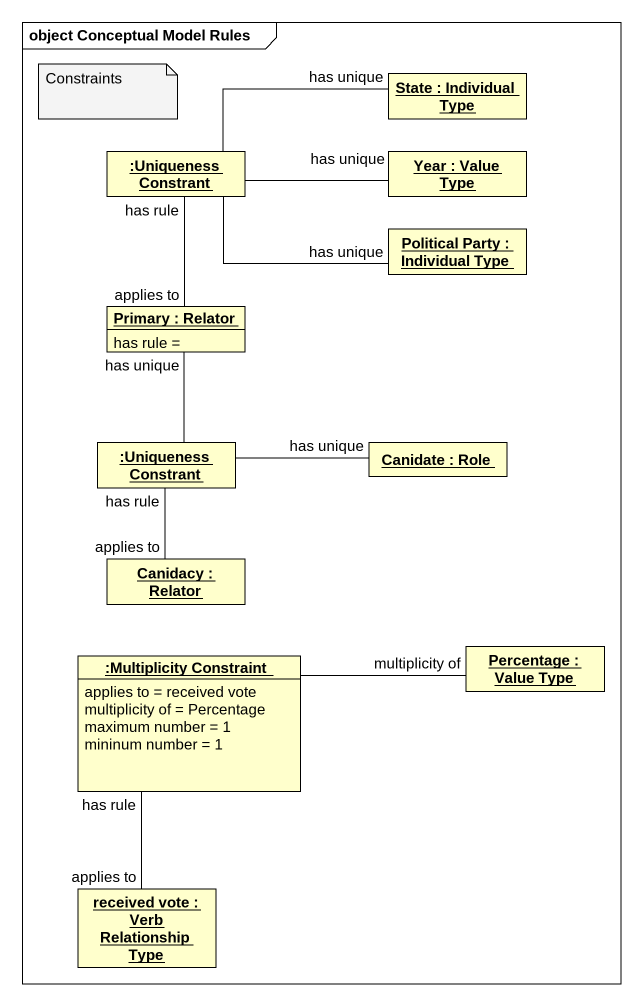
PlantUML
@startuml
mainframe object Conceptual Model Rules
hide circle
hide empty members
object "State : Individual Type" as State_
object ":Uniqueness Constrant" as Uniqueness_Constrant
object "Year : Value Type" as Year
object "Political Party : Individual Type" as Political_Party
object "Primary : Relator" as Primary {
  has rule =
}
object ":Uniqueness Constrant" as Uniqueness_Constrant_2
object "Canidate : Role" as Canidate
object "Canidacy : Relator" as Canidacy
object ":Multiplicity Constraint" as Multiplicity_Constraint {
  applies to = received vote
  multiplicity of = Percentage
  maximum number = 1
  mininum number = 1
}
object "Percentage : Value Type" as Percentage
object "received vote : Verb Relationship Type" as received_vote
Uniqueness_Constrant -right- State_ : has unique
Uniqueness_Constrant -right- Year : has unique
Uniqueness_Constrant -right- Political_Party : has unique
Uniqueness_Constrant -- Primary : has rule\napplies to
Uniqueness_Constrant_2 -up- Primary : has unique
Uniqueness_Constrant_2 -right- Canidate : has unique
Uniqueness_Constrant_2 -- Canidacy : has rule\napplies to
Multiplicity_Constraint -right- Percentage : multiplicity of
Multiplicity_Constraint -- received_vote : has rule\napplies to
note as N1
  Constraints
end note
@enduml
